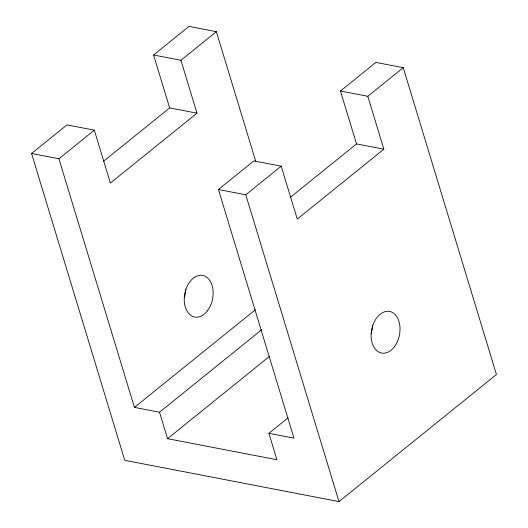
<?xml version="1.0" encoding="UTF-8"?>
<svg xmlns="http://www.w3.org/2000/svg" width="528" height="528" viewBox="0 0 528 528"><rect width="100%" height="100%" fill="white"/><g stroke="black" fill="none" stroke-linecap="round" stroke-linejoin="round"><path stroke-width="0.79" d="M340.454 91.014L367.798 96.287L383.869 149.186L356.525 143.913L340.454 91.014L375.877 62.416L403.227 67.69L496.445 374.51L338.996 501.6L124.773 460.31L31.555 153.49L66.983 124.892L94.327 130.165L110.405 183.064L196.997 113.164L180.926 60.265L153.582 54.998L169.653 107.897L196.997 113.164M153.582 54.998L189.004 26.4L216.355 31.673L255.677 161.119M31.555 153.49L58.905 158.763L94.327 130.165M180.926 60.265L216.355 31.673M103.58 161.225L169.653 107.897M58.905 158.763L134.442 407.392L159.509 412.223L167.548 438.676L276.936 459.756L268.904 433.31L293.971 438.141L218.427 189.506L253.856 160.915L281.2 166.181L297.277 219.087L383.869 149.186M218.427 189.506L245.777 194.779L281.2 166.181M367.798 96.287L403.227 67.69M290.453 197.241L356.525 143.913M134.442 407.392L255.407 309.751M159.509 412.223L261.914 329.564M167.548 438.676L269.313 356.532M268.904 433.31L288.103 417.806M245.777 194.779L338.996 501.6M372.656 325.063A21.193 14.144 -79.1 0 1 371.098 333.564M185.783 289.04A21.193 14.144 -79.1 0 1 184.226 297.548M207.445 310.814A21.193 14.144 -79.1 0 0 204.303 275.88A21.193 14.144 -79.1 0 0 184.358 302.016A21.193 14.144 -79.1 0 0 207.445 310.814M394.317 346.83A21.193 14.144 -79.1 0 0 391.175 311.896A21.193 14.144 -79.1 0 0 371.23 338.032A21.193 14.144 -79.1 0 0 394.317 346.83"/></g></svg>
